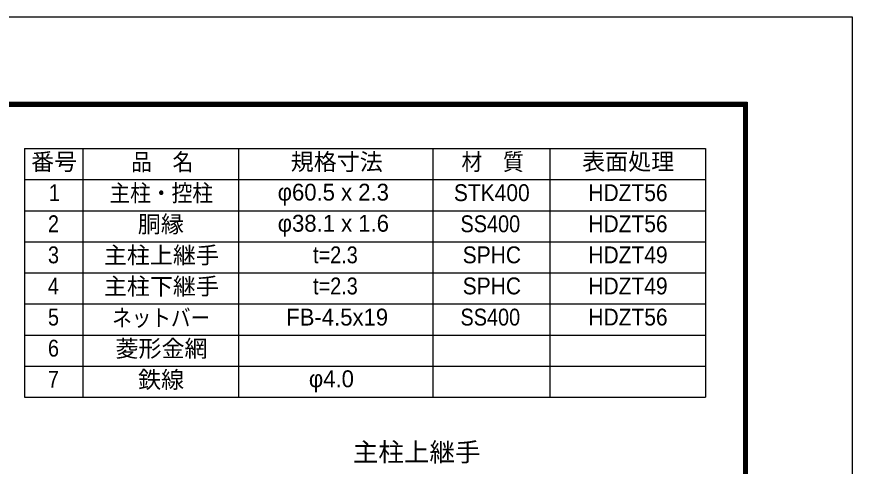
# Model space of a CAD drawing. Units: millimetres, scale not verified. Extents: x -10500 to 10500, y -7425 to 7425.
# Drawn here: x 5131 to 10500, y 4534 to 7425 of the extents above; entities that cross this region are included whole.
import ezdxf
from ezdxf.enums import TextEntityAlignment as Align

# ---------------------------------------------------------------- set-up
doc = ezdxf.new("R2010")
doc.units = ezdxf.units.MM
doc.header["$LTSCALE"] = 30
for name, color, linetype, lineweight in [('0-B_D-STR-TXT', 7, 'Continuous', 13), ('0-C_D-TTL', 7, 'Continuous', 25), ('0-E_D-MTR-FRAM', 7, 'Continuous', 25)]:
    doc.layers.add(name, color=color, linetype=linetype, lineweight=lineweight)
doc.layers.add('0-D_D-MTR-TXT', color=7, linetype='Continuous')
doc.styles.add('ＭＳ ゴシック', font='')
doc.styles.add('ＭＳ Ｐゴシック', font='')
doc.styles.get('ＭＳ ゴシック').set_extended_font_data('MS Gothic')
doc.styles.get('ＭＳ Ｐゴシック').set_extended_font_data('MS PGothic')

msp = doc.modelspace()

# ---------------------------------------------------------------- linework, layer by layer
at = {"layer": '0-C_D-TTL', "color": 2}
msp.add_lwpolyline([(-10500, 7425), (10500, 7425), (10500, -7425), (-10500, -7425)], close=True, dxfattribs=at)
at = {"layer": '0-C_D-TTL'}
for points in [[(-9825, 6875), (9825, 6875), (9825, -6875), (-9825, -6875)], [(-9818.75, 6868.75), (9818.75, 6868.75), (9818.75, -6868.75), (-9818.75, -6868.75)], [(-9812.5, 6862.5), (9812.5, 6862.5), (9812.5, -6862.5), (-9812.5, -6862.5)], [(-9806.25, 6856.25), (9806.25, 6856.25), (9806.25, -6856.25), (-9806.25, -6856.25)], [(-9800, 6850), (9800, 6850), (9800, -6850), (-9800, -6850)]]:
    msp.add_lwpolyline(points, close=True, dxfattribs=at)
at = {"layer": '0-E_D-MTR-FRAM'}
for p, q in [((5180.98, 6577.63), (9555.98, 6577.63)), ((5180.98, 6577.63), (5180.98, 4977.63)), ((5555.98, 6577.63), (5555.98, 4977.63)), ((6555.98, 6577.63), (6555.98, 4977.63)), ((7805.98, 6577.63), (7805.98, 4977.63)), ((8555.98, 6577.63), (8555.98, 4977.63)), ((9555.98, 6577.63), (9555.98, 4977.63)), ((5180.98, 6377.63), (9555.98, 6377.63)), ((5180.98, 6177.63), (9555.98, 6177.63)), ((5180.98, 5977.63), (9555.98, 5977.63)), ((5180.98, 5777.63), (9555.98, 5777.63)), ((5180.98, 5577.63), (9555.98, 5577.63)), ((5180.98, 5377.63), (9555.98, 5377.63)), ((5180.98, 5177.63), (9555.98, 5177.63)), ((5180.98, 4977.63), (9555.98, 4977.63))]:
    msp.add_line(p, q, dxfattribs=at)

# ---------------------------------------------------------------- texts
at = {"layer": '0-B_D-STR-TXT', "style": 'ＭＳ ゴシック'}
msp.add_text('主柱上継手', height=120.3, dxfattribs=at).set_placement((7290.95, 4528.83), align=Align.BOTTOM_LEFT)
at = {"layer": '0-D_D-MTR-TXT', "style": 'ＭＳ Ｐゴシック'}
for s, height, p in [('番号', 108.4, (5223.98, 6405.92)), ('規格寸法', 108.4, (6891.88, 6405.12)), ('表面処理', 108.4, (8764.33, 6406.77)), ('φ60.5 x 2.3', 108.4, (6808.18, 6209.92)), ('胴縁', 108.4, (5909.68, 6004.27)), ('φ38.1 x 1.6', 108.4, (6808.48, 6009.92)), ('主柱上継手', 108.4, (5691.63, 5804.52)), ('主柱下継手', 108.4, (5691.63, 5604.52)), ('FB-4.5x19', 108.5, (6862.93, 5406.52)), ('菱形金網', 108.4, (5766.03, 5204.52)), ('鉄線', 108.4, (5911.13, 5004.22)), ('φ4.0', 108.5, (7008.63, 5009.92))]:
    msp.add_text(s, height=height, dxfattribs=at).set_placement(p, align=Align.BOTTOM_LEFT)
for s, height, width, p in [('品\u3000名', 108.4, 0.9, (5866.83, 6404.52)), ('材\u3000質', 108.4, 0.9, (7989.58, 6405.62)), ('1', 108.4, 0.9, (5338.13, 6206.52)), ('主柱・控柱', 108.5, 0.9, (5727.13, 6204.27)), ('STK400', 108.5, 0.95, (7940.13, 6206.52)), ('HDZT56', 108.4, 0.95, (8804.38, 6206.77)), ('2', 108.4, 0.9, (5332.13, 6006.77)), ('SS400', 108.4, 0.9, (7982.73, 6006.52)), ('HDZT56', 108.4, 0.95, (8804.38, 6006.77)), ('3', 108.4, 0.9, (5332.13, 5806.77)), ('t=2.3', 108.4, 0.9, (7035.33, 5806.77)), ('SPHC', 108.5, 0.95, (7996.98, 5806.77)), ('HDZT49', 108.4, 0.95, (8804.38, 5806.77)), ('4', 108.4, 0.9, (5331.83, 5606.77)), ('t=2.3', 108.4, 0.9, (7035.33, 5606.77)), ('SPHC', 108.5, 0.95, (7996.98, 5606.77)), ('HDZT49', 108.4, 0.95, (8804.38, 5606.77)), ('5', 108.4, 0.9, (5332.13, 5406.77)), ('ネットバー', 108.5, 0.85, (5744.98, 5401.97)), ('SS400', 108.4, 0.9, (7982.73, 5406.52)), ('HDZT56', 108.4, 0.95, (8804.38, 5406.77)), ('6', 108.4, 0.9, (5332.13, 5206.77)), ('7', 108.4, 0.9, (5331.83, 5006.77))]:
    msp.add_text(s, height=height, dxfattribs=dict(at, width=width)).set_placement(p, align=Align.BOTTOM_LEFT)

doc.saveas('drawing.dxf')
